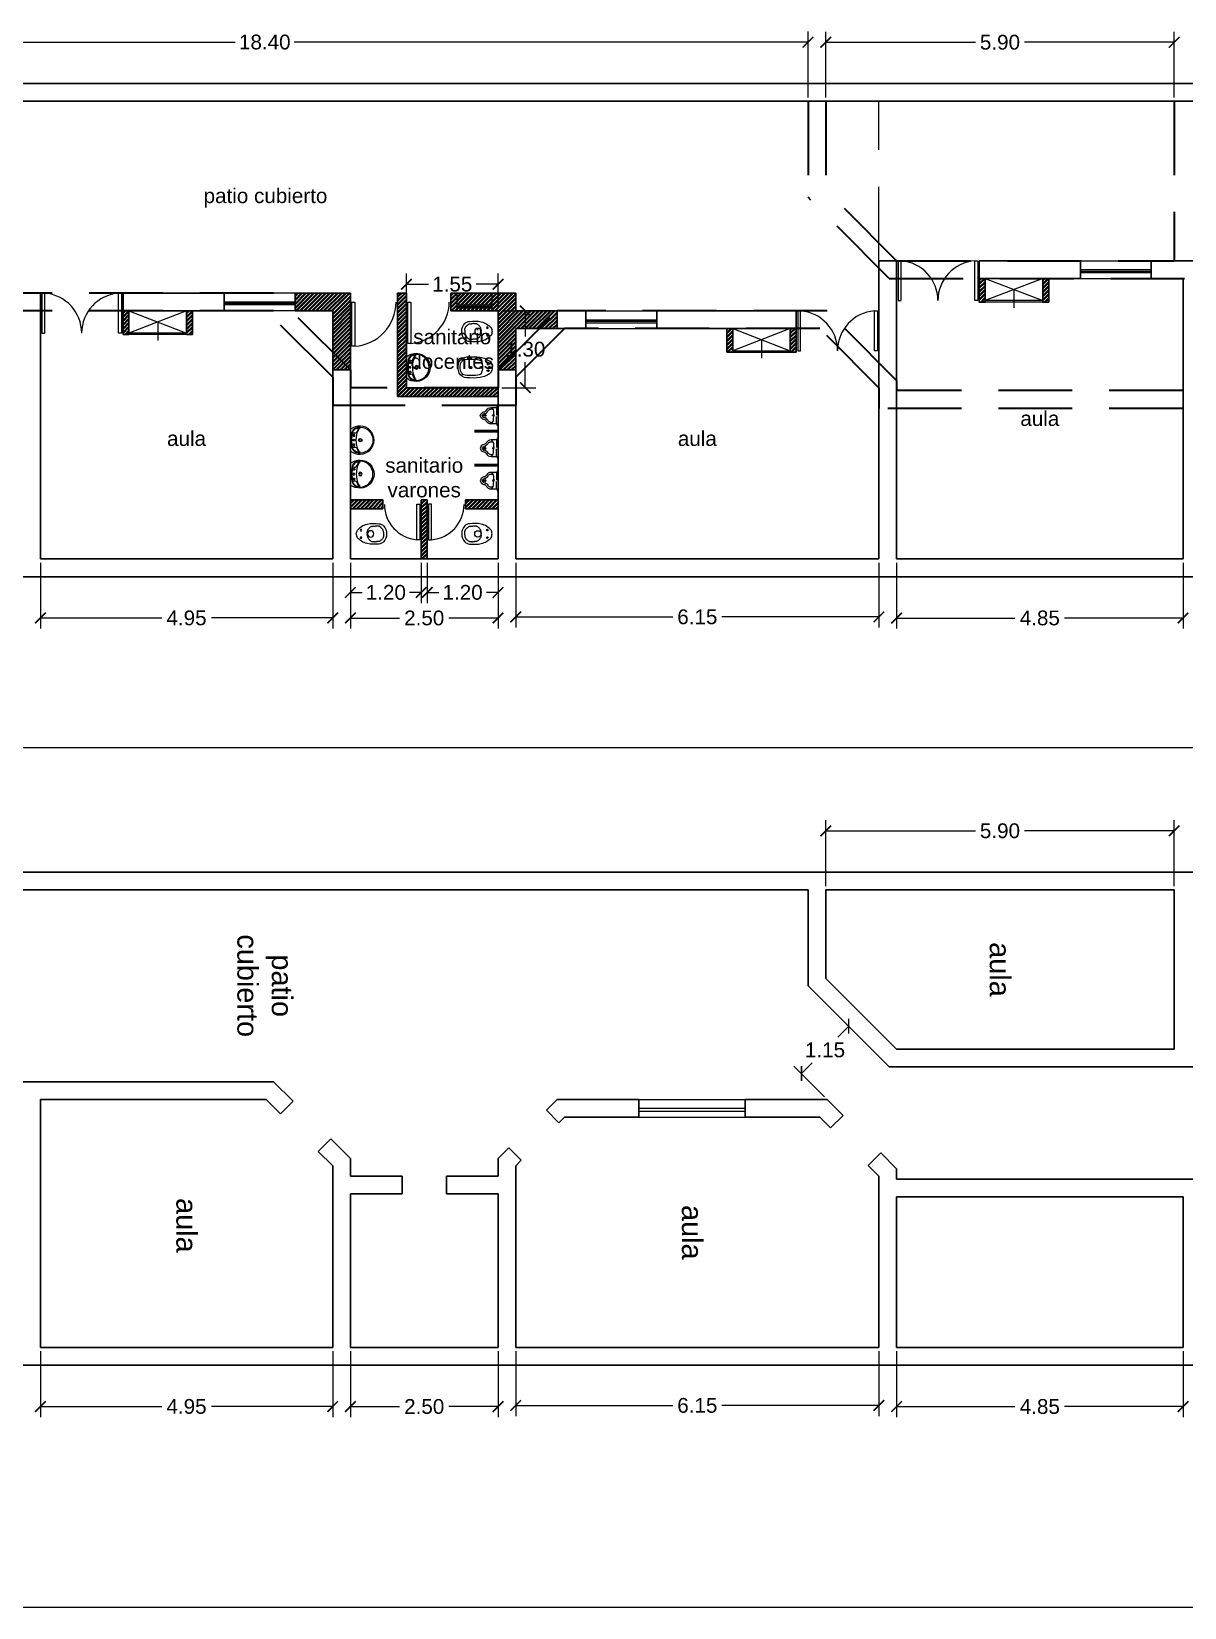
# Model space of a CAD drawing. Header units: millimetres. Extents: x 461.5 to 558.8, y 615.3 to 694.8.
# Drawn here: x 506.18 to 525.7, y 643.94 to 670.62 of the extents above; entities that cross this region are included whole.
import ezdxf

# ---------------------------------------------------------------- set-up
doc = ezdxf.new("R2010")
doc.units = ezdxf.units.MM
doc.header["$LTSCALE"] = 5
doc.linetypes.add('HIDDEN', pattern=[0.375, 0.25, -0.125])
doc.layers.get('0').update_dxf_attribs({"lineweight": 0})
doc.layers.get('Defpoints').update_dxf_attribs({"lineweight": 0})
for name, color, linetype, lineweight in [('aberturas', 37, 'Continuous', 5), ('AMOB-DETA', 7, 'Continuous', 0), ('AMOB-VIST', 7, 'Continuous', 0), ('barrido', 36, 'Continuous', 5), ('Cotas', 251, 'Continuous', 15), ('equipamiento', 117, 'Continuous', 9), ('hatch muros', 24, 'Continuous', 5), ('muros', 81, 'Continuous', 30), ('muros a demoler', 40, 'HIDDEN', 35), ('muros nuevos', 1, 'Continuous', 30), ('proyecciones', 23, 'HIDDEN', 25), ('referencias', 135, 'Continuous', 18)]:
    doc.layers.add(name, color=color, linetype=linetype, lineweight=lineweight)
doc.layers.get('0').freeze()
doc.styles.get("Standard").update_dxf_attribs({"font": 'arial.ttf'})
doc.dimstyles.get("Standard").update_dxf_attribs({"dimtxt": 0.18, "dimasz": 0.18, "dimexe": 0.18, "dimexo": 0.0625, "dimgap": 0.09, "dimtad": 0, "dimtih": 1, "dimtoh": 1, "dimzin": 0, "dimdsep": 46, "dimtxsty": 'Standard', "dimblk": 'DOTSMALL', "dimcen": 0.09, "dimse1": 1, "dimse2": 1, "dimadec": 0, "dimazin": 0, "dimtfac": 1, "dimtofl": 0, "dimtmove": 0, "dimatfit": 3, "dimldrblk": 'DOTSMALL', "dimfxl": 1, "dimtolj": 1, "dimtzin": 0, "dimarcsym": 0})
pattern_1 = [(45, (-13.25, -0.85), (-0.0336759605, 0.0336759605), []), (45, (-13.22755, -0.85), (-0.0336759605, 0.0336759605), [])]

# ---------------------------------------------------------------- blocks, each defined once
blk = doc.blocks.new('_ArchTick')
at = {"color": 0, "linetype": 'ByBlock', "const_width": 0.15}
blk.add_lwpolyline([(-0.5, -0.5), (0.5, 0.5)], dxfattribs=at)
blk = doc.blocks.new('*D19')
at = {"layer": 'Cotas', "color": 0, "lineweight": -2, "transparency": 16777216}
for p, q in [((519.629, 656.157), (519.629, 657.272)), ((525.529, 656.157), (525.529, 657.272)), ((519.629, 657.092), (522.164, 657.092)), ((525.529, 657.092), (522.993, 657.092))]:
    blk.add_line(p, q, dxfattribs=at)
at = {"layer": 'Defpoints', "color": 0, "transparency": 16777216}
for p in [(519.629, 657.092), (519.629, 656.095), (525.529, 656.095)]:
    blk.add_point(p, dxfattribs=at)
at = {"layer": 'Cotas', "color": 0, "lineweight": -2, "transparency": 16777216, "xscale": 0.18, "yscale": 0.18, "zscale": 0.18, "rotation": 180}
blk.add_blockref('_ArchTick', (519.629, 657.092), dxfattribs=at)
at = {"layer": 'Cotas', "color": 0, "lineweight": -2, "transparency": 16777216, "xscale": 0.18, "yscale": 0.18, "zscale": 0.18}
blk.add_blockref('_ArchTick', (525.529, 657.092), dxfattribs=at)
at = {"layer": 'Cotas', "color": 0, "transparency": 16777216, "insert": (522.579, 657.092), "char_height": 0.25, "attachment_point": 5}
blk.add_mtext('\\A1;5.90', dxfattribs=at)
blk = doc.blocks.new('_DotSmall')
at = {"color": 0, "linetype": 'ByBlock', "const_width": 0.5}
blk.add_lwpolyline([(-0.0625, 0, 1), (0.0625, 0, 1)], format="xyb", close=True, dxfattribs=at)
blk = doc.blocks.new('*D23')
at = {"layer": 'Cotas', "color": 0, "lineweight": -2, "transparency": 16777216}
for p, q in [((520.829, 648.282), (520.829, 647.165)), ((525.679, 648.282), (525.679, 647.165)), ((520.829, 647.345), (522.833, 647.345)), ((525.679, 647.345), (523.674, 647.345))]:
    blk.add_line(p, q, dxfattribs=at)
at = {"layer": 'Defpoints', "color": 0, "transparency": 16777216}
for p in [(520.829, 648.345), (525.679, 648.345), (520.829, 647.345)]:
    blk.add_point(p, dxfattribs=at)
at = {"layer": 'Cotas', "color": 0, "lineweight": -2, "transparency": 16777216, "xscale": 0.18, "yscale": 0.18, "zscale": 0.18, "rotation": 180}
blk.add_blockref('_ArchTick', (520.829, 647.345), dxfattribs=at)
at = {"layer": 'Cotas', "color": 0, "lineweight": -2, "transparency": 16777216, "xscale": 0.18, "yscale": 0.18, "zscale": 0.18}
blk.add_blockref('_ArchTick', (525.679, 647.345), dxfattribs=at)
at = {"layer": 'Cotas', "color": 0, "transparency": 16777216, "insert": (523.254, 647.345), "char_height": 0.25, "attachment_point": 5}
blk.add_mtext('\\A1;4.85', dxfattribs=at)
blk = doc.blocks.new('*D24')
at = {"layer": 'Cotas', "color": 0, "lineweight": -2, "transparency": 16777216}
for p, q in [((514.379, 648.282), (514.379, 647.184)), ((520.529, 648.282), (520.529, 647.184)), ((514.379, 647.364), (517.037, 647.364)), ((520.529, 647.364), (517.87, 647.364))]:
    blk.add_line(p, q, dxfattribs=at)
at = {"layer": 'Defpoints', "color": 0, "transparency": 16777216}
for p in [(514.379, 648.345), (520.529, 648.345), (514.379, 647.364)]:
    blk.add_point(p, dxfattribs=at)
at = {"layer": 'Cotas', "color": 0, "lineweight": -2, "transparency": 16777216, "xscale": 0.18, "yscale": 0.18, "zscale": 0.18, "rotation": 180}
blk.add_blockref('_ArchTick', (514.379, 647.364), dxfattribs=at)
at = {"layer": 'Cotas', "color": 0, "lineweight": -2, "transparency": 16777216, "xscale": 0.18, "yscale": 0.18, "zscale": 0.18}
blk.add_blockref('_ArchTick', (520.529, 647.364), dxfattribs=at)
at = {"layer": 'Cotas', "color": 0, "transparency": 16777216, "insert": (517.454, 647.364), "char_height": 0.25, "attachment_point": 5}
blk.add_mtext('\\A1;6.15', dxfattribs=at)
blk = doc.blocks.new('*D25')
at = {"layer": 'Cotas', "color": 0, "lineweight": -2, "transparency": 16777216}
for p, q in [((511.579, 648.282), (511.579, 647.165)), ((514.079, 648.282), (514.079, 647.165)), ((511.579, 647.345), (512.412, 647.345)), ((514.079, 647.345), (513.245, 647.345))]:
    blk.add_line(p, q, dxfattribs=at)
at = {"layer": 'Defpoints', "color": 0, "transparency": 16777216}
for p in [(511.579, 648.345), (514.079, 648.345), (511.579, 647.345)]:
    blk.add_point(p, dxfattribs=at)
at = {"layer": 'Cotas', "color": 0, "lineweight": -2, "transparency": 16777216, "xscale": 0.18, "yscale": 0.18, "zscale": 0.18, "rotation": 180}
blk.add_blockref('_ArchTick', (511.579, 647.345), dxfattribs=at)
at = {"layer": 'Cotas', "color": 0, "lineweight": -2, "transparency": 16777216, "xscale": 0.18, "yscale": 0.18, "zscale": 0.18}
blk.add_blockref('_ArchTick', (514.079, 647.345), dxfattribs=at)
at = {"layer": 'Cotas', "color": 0, "transparency": 16777216, "insert": (512.829, 647.345), "char_height": 0.25, "attachment_point": 5}
blk.add_mtext('\\A1;2.50', dxfattribs=at)
blk = doc.blocks.new('*D26')
at = {"layer": 'Cotas', "color": 0, "lineweight": -2, "transparency": 16777216}
for p, q in [((506.329, 648.282), (506.329, 647.166)), ((511.279, 648.282), (511.279, 647.166)), ((506.329, 647.346), (508.383, 647.346)), ((511.279, 647.346), (509.224, 647.346))]:
    blk.add_line(p, q, dxfattribs=at)
at = {"layer": 'Defpoints', "color": 0, "transparency": 16777216}
for p in [(506.329, 648.345), (511.279, 648.345), (506.329, 647.346)]:
    blk.add_point(p, dxfattribs=at)
at = {"layer": 'Cotas', "color": 0, "lineweight": -2, "transparency": 16777216, "xscale": 0.18, "yscale": 0.18, "zscale": 0.18, "rotation": 180}
blk.add_blockref('_ArchTick', (506.329, 647.346), dxfattribs=at)
at = {"layer": 'Cotas', "color": 0, "lineweight": -2, "transparency": 16777216, "xscale": 0.18, "yscale": 0.18, "zscale": 0.18}
blk.add_blockref('_ArchTick', (511.279, 647.346), dxfattribs=at)
at = {"layer": 'Cotas', "color": 0, "transparency": 16777216, "insert": (508.804, 647.346), "char_height": 0.25, "attachment_point": 5}
blk.add_mtext('\\A1;4.95', dxfattribs=at)
blk = doc.blocks.new('*D41')
at = {"layer": 'Cotas', "color": 0, "lineweight": -2, "transparency": 16777216}
for p, q in [((520.017, 653.783), (519.834, 653.6)), ((520.409, 653.39), (519.889, 653.91)), ((519.216, 652.982), (519.399, 653.165)), ((519.609, 652.589), (519.089, 653.109))]:
    blk.add_line(p, q, dxfattribs=at)
at = {"layer": 'Defpoints', "color": 0, "transparency": 16777216}
for p in [(520.017, 653.783), (520.454, 653.345), (519.653, 652.545)]:
    blk.add_point(p, dxfattribs=at)
at = {"layer": 'Cotas', "color": 0, "lineweight": -2, "transparency": 16777216, "xscale": 0.18, "yscale": 0.18, "zscale": 0.18}
for p, rotation in [((520.017, 653.783), 45.00000000000406), ((519.216, 652.982), 225.0000000000041)]:
    blk.add_blockref('_ArchTick', p, dxfattribs=dict(at, rotation=rotation))
at = {"layer": 'Cotas', "color": 0, "transparency": 16777216, "insert": (519.616, 653.382), "char_height": 0.25, "attachment_point": 5}
blk.add_mtext('\\A1;1.15', dxfattribs=at)
blk = doc.blocks.new('*D69')
at = {"layer": 'Cotas', "color": 0, "lineweight": -2, "transparency": 16777216}
for p, q in [((500.929, 669.507), (500.929, 670.625)), ((519.329, 669.507), (519.329, 670.625)), ((500.929, 670.445), (509.629, 670.445)), ((519.329, 670.445), (510.628, 670.445))]:
    blk.add_line(p, q, dxfattribs=at)
at = {"layer": 'Defpoints', "color": 0, "transparency": 16777216}
for p in [(500.929, 670.445), (500.929, 669.445), (519.329, 669.445)]:
    blk.add_point(p, dxfattribs=at)
at = {"layer": 'Cotas', "color": 0, "lineweight": -2, "transparency": 16777216, "xscale": 0.18, "yscale": 0.18, "zscale": 0.18, "rotation": 180}
blk.add_blockref('_ArchTick', (500.929, 670.445), dxfattribs=at)
at = {"layer": 'Cotas', "color": 0, "lineweight": -2, "transparency": 16777216, "xscale": 0.18, "yscale": 0.18, "zscale": 0.18}
blk.add_blockref('_ArchTick', (519.329, 670.445), dxfattribs=at)
at = {"layer": 'Cotas', "color": 0, "transparency": 16777216, "insert": (510.129, 670.445), "char_height": 0.25, "attachment_point": 5}
blk.add_mtext('\\A1;18.40', dxfattribs=at)
blk = doc.blocks.new('*D63')
at = {"layer": 'Cotas', "color": 0, "lineweight": -2, "transparency": 16777216}
for p, q in [((506.329, 661.632), (506.329, 660.516)), ((511.279, 661.632), (511.279, 660.516)), ((506.329, 660.696), (508.383, 660.696)), ((511.279, 660.696), (509.224, 660.696))]:
    blk.add_line(p, q, dxfattribs=at)
at = {"layer": 'Defpoints', "color": 0, "transparency": 16777216}
for p in [(506.329, 661.695), (511.279, 661.695), (506.329, 660.696)]:
    blk.add_point(p, dxfattribs=at)
at = {"layer": 'Cotas', "color": 0, "lineweight": -2, "transparency": 16777216, "xscale": 0.18, "yscale": 0.18, "zscale": 0.18, "rotation": 180}
blk.add_blockref('_ArchTick', (506.329, 660.696), dxfattribs=at)
at = {"layer": 'Cotas', "color": 0, "lineweight": -2, "transparency": 16777216, "xscale": 0.18, "yscale": 0.18, "zscale": 0.18}
blk.add_blockref('_ArchTick', (511.279, 660.696), dxfattribs=at)
at = {"layer": 'Cotas', "color": 0, "transparency": 16777216, "insert": (508.804, 660.696), "char_height": 0.25, "attachment_point": 5}
blk.add_mtext('\\A1;4.95', dxfattribs=at)
blk = doc.blocks.new('*D62')
at = {"layer": 'Cotas', "color": 0, "lineweight": -2, "transparency": 16777216}
for p, q in [((506.329, 661.632), (506.329, 660.516)), ((511.279, 661.632), (511.279, 660.516)), ((506.329, 660.696), (508.383, 660.696)), ((511.279, 660.696), (509.224, 660.696))]:
    blk.add_line(p, q, dxfattribs=at)
at = {"layer": 'Defpoints', "color": 0, "transparency": 16777216}
for p in [(506.329, 661.695), (511.279, 661.695), (506.329, 660.696)]:
    blk.add_point(p, dxfattribs=at)
at = {"layer": 'Cotas', "color": 0, "lineweight": -2, "transparency": 16777216, "xscale": 0.18, "yscale": 0.18, "zscale": 0.18, "rotation": 180}
blk.add_blockref('_ArchTick', (506.329, 660.696), dxfattribs=at)
at = {"layer": 'Cotas', "color": 0, "lineweight": -2, "transparency": 16777216, "xscale": 0.18, "yscale": 0.18, "zscale": 0.18}
blk.add_blockref('_ArchTick', (511.279, 660.696), dxfattribs=at)
at = {"layer": 'Cotas', "color": 0, "transparency": 16777216, "insert": (508.804, 660.696), "char_height": 0.25, "attachment_point": 5}
blk.add_mtext('\\A1;4.95', dxfattribs=at)
blk = doc.blocks.new('*D61')
at = {"layer": 'Cotas', "color": 0, "lineweight": -2, "transparency": 16777216}
for p, q in [((506.329, 661.632), (506.329, 660.516)), ((511.279, 661.632), (511.279, 660.516)), ((506.329, 660.696), (508.383, 660.696)), ((511.279, 660.696), (509.224, 660.696))]:
    blk.add_line(p, q, dxfattribs=at)
at = {"layer": 'Defpoints', "color": 0, "transparency": 16777216}
for p in [(506.329, 661.695), (511.279, 661.695), (506.329, 660.696)]:
    blk.add_point(p, dxfattribs=at)
at = {"layer": 'Cotas', "color": 0, "lineweight": -2, "transparency": 16777216, "xscale": 0.18, "yscale": 0.18, "zscale": 0.18, "rotation": 180}
blk.add_blockref('_ArchTick', (506.329, 660.696), dxfattribs=at)
at = {"layer": 'Cotas', "color": 0, "lineweight": -2, "transparency": 16777216, "xscale": 0.18, "yscale": 0.18, "zscale": 0.18}
blk.add_blockref('_ArchTick', (511.279, 660.696), dxfattribs=at)
at = {"layer": 'Cotas', "color": 0, "transparency": 16777216, "insert": (508.804, 660.696), "char_height": 0.25, "attachment_point": 5}
blk.add_mtext('\\A1;4.95', dxfattribs=at)
blk = doc.blocks.new('*D60')
at = {"layer": 'Cotas', "color": 0, "lineweight": -2, "transparency": 16777216}
for p, q in [((506.329, 661.632), (506.329, 660.516)), ((511.279, 661.632), (511.279, 660.516)), ((506.329, 660.696), (508.383, 660.696)), ((511.279, 660.696), (509.224, 660.696))]:
    blk.add_line(p, q, dxfattribs=at)
at = {"layer": 'Defpoints', "color": 0, "transparency": 16777216}
for p in [(506.329, 661.695), (511.279, 661.695), (506.329, 660.696)]:
    blk.add_point(p, dxfattribs=at)
at = {"layer": 'Cotas', "color": 0, "lineweight": -2, "transparency": 16777216, "xscale": 0.18, "yscale": 0.18, "zscale": 0.18, "rotation": 180}
blk.add_blockref('_ArchTick', (506.329, 660.696), dxfattribs=at)
at = {"layer": 'Cotas', "color": 0, "lineweight": -2, "transparency": 16777216, "xscale": 0.18, "yscale": 0.18, "zscale": 0.18}
blk.add_blockref('_ArchTick', (511.279, 660.696), dxfattribs=at)
at = {"layer": 'Cotas', "color": 0, "transparency": 16777216, "insert": (508.804, 660.696), "char_height": 0.25, "attachment_point": 5}
blk.add_mtext('\\A1;4.95', dxfattribs=at)
blk = doc.blocks.new('*D59')
at = {"layer": 'Cotas', "color": 0, "lineweight": -2, "transparency": 16777216}
for p, q in [((511.579, 661.632), (511.579, 660.515)), ((514.079, 661.632), (514.079, 660.515)), ((511.579, 660.695), (512.412, 660.695)), ((514.079, 660.695), (513.245, 660.695))]:
    blk.add_line(p, q, dxfattribs=at)
at = {"layer": 'Defpoints', "color": 0, "transparency": 16777216}
for p in [(511.579, 661.695), (514.079, 661.695), (511.579, 660.695)]:
    blk.add_point(p, dxfattribs=at)
at = {"layer": 'Cotas', "color": 0, "lineweight": -2, "transparency": 16777216, "xscale": 0.18, "yscale": 0.18, "zscale": 0.18, "rotation": 180}
blk.add_blockref('_ArchTick', (511.579, 660.695), dxfattribs=at)
at = {"layer": 'Cotas', "color": 0, "lineweight": -2, "transparency": 16777216, "xscale": 0.18, "yscale": 0.18, "zscale": 0.18}
blk.add_blockref('_ArchTick', (514.079, 660.695), dxfattribs=at)
at = {"layer": 'Cotas', "color": 0, "transparency": 16777216, "insert": (512.829, 660.695), "char_height": 0.25, "attachment_point": 5}
blk.add_mtext('\\A1;2.50', dxfattribs=at)
blk = doc.blocks.new('*D58')
at = {"layer": 'Cotas', "color": 0, "lineweight": -2, "transparency": 16777216}
for p, q in [((514.379, 661.632), (514.379, 660.534)), ((520.529, 661.632), (520.529, 660.534)), ((514.379, 660.714), (517.037, 660.714)), ((520.529, 660.714), (517.87, 660.714))]:
    blk.add_line(p, q, dxfattribs=at)
at = {"layer": 'Defpoints', "color": 0, "transparency": 16777216}
for p in [(514.379, 661.695), (520.529, 661.695), (514.379, 660.714)]:
    blk.add_point(p, dxfattribs=at)
at = {"layer": 'Cotas', "color": 0, "lineweight": -2, "transparency": 16777216, "xscale": 0.18, "yscale": 0.18, "zscale": 0.18, "rotation": 180}
blk.add_blockref('_ArchTick', (514.379, 660.714), dxfattribs=at)
at = {"layer": 'Cotas', "color": 0, "lineweight": -2, "transparency": 16777216, "xscale": 0.18, "yscale": 0.18, "zscale": 0.18}
blk.add_blockref('_ArchTick', (520.529, 660.714), dxfattribs=at)
at = {"layer": 'Cotas', "color": 0, "transparency": 16777216, "insert": (517.454, 660.714), "char_height": 0.25, "attachment_point": 5}
blk.add_mtext('\\A1;6.15', dxfattribs=at)
blk = doc.blocks.new('*D57')
at = {"layer": 'Cotas', "color": 0, "lineweight": -2, "transparency": 16777216}
for p, q in [((520.829, 661.632), (520.829, 660.515)), ((525.679, 661.632), (525.679, 660.515)), ((520.829, 660.695), (522.833, 660.695)), ((525.679, 660.695), (523.674, 660.695))]:
    blk.add_line(p, q, dxfattribs=at)
at = {"layer": 'Defpoints', "color": 0, "transparency": 16777216}
for p in [(520.829, 661.695), (525.679, 661.695), (520.829, 660.695)]:
    blk.add_point(p, dxfattribs=at)
at = {"layer": 'Cotas', "color": 0, "lineweight": -2, "transparency": 16777216, "xscale": 0.18, "yscale": 0.18, "zscale": 0.18, "rotation": 180}
blk.add_blockref('_ArchTick', (520.829, 660.695), dxfattribs=at)
at = {"layer": 'Cotas', "color": 0, "lineweight": -2, "transparency": 16777216, "xscale": 0.18, "yscale": 0.18, "zscale": 0.18}
blk.add_blockref('_ArchTick', (525.679, 660.695), dxfattribs=at)
at = {"layer": 'Cotas', "color": 0, "transparency": 16777216, "insert": (523.254, 660.695), "char_height": 0.25, "attachment_point": 5}
blk.add_mtext('\\A1;4.85', dxfattribs=at)
blk = doc.blocks.new('*D54')
at = {"layer": 'Cotas', "color": 0, "lineweight": -2, "transparency": 16777216}
for p, q in [((519.629, 669.507), (519.629, 670.622)), ((525.529, 669.507), (525.529, 670.622)), ((519.629, 670.442), (522.164, 670.442)), ((525.529, 670.442), (522.993, 670.442))]:
    blk.add_line(p, q, dxfattribs=at)
at = {"layer": 'Defpoints', "color": 0, "transparency": 16777216}
for p in [(519.629, 670.442), (519.629, 669.445), (525.529, 669.445)]:
    blk.add_point(p, dxfattribs=at)
at = {"layer": 'Cotas', "color": 0, "lineweight": -2, "transparency": 16777216, "xscale": 0.18, "yscale": 0.18, "zscale": 0.18, "rotation": 180}
blk.add_blockref('_ArchTick', (519.629, 670.442), dxfattribs=at)
at = {"layer": 'Cotas', "color": 0, "lineweight": -2, "transparency": 16777216, "xscale": 0.18, "yscale": 0.18, "zscale": 0.18}
blk.add_blockref('_ArchTick', (525.529, 670.442), dxfattribs=at)
at = {"layer": 'Cotas', "color": 0, "transparency": 16777216, "insert": (522.579, 670.442), "char_height": 0.25, "attachment_point": 5}
blk.add_mtext('\\A1;5.90', dxfattribs=at)
blk = doc.blocks.new('inodoro2')
at = {"layer": 'AMOB-DETA', "color": 0}
for points in [[(-0.015, 0.536), (-0.033, 0.535, 0.028747), (-0.061, 0.527, 0.052421), (-0.075, 0.521, 0.050041), (-0.092, 0.508, 0.040538), (-0.109, 0.49, 0.036304), (-0.125, 0.468, 0.08346), (-0.129, 0.457, 0.024812), (-0.13, 0.446, 0.009631), (-0.132, 0.42, 0.014344), (-0.133, 0.411, 0.009208), (-0.132, 0.396)], [(-0.015, 0.256), (-0.033, 0.258, -0.028747), (-0.061, 0.265, -0.052421), (-0.075, 0.272, -0.050041), (-0.092, 0.284, -0.040538), (-0.109, 0.303, -0.036304), (-0.125, 0.325, -0.08346), (-0.129, 0.336, -0.024812), (-0.13, 0.346, -0.009631), (-0.132, 0.373, -0.014344), (-0.133, 0.382, -0.009208), (-0.132, 0.396)], [(0.015, 0.256), (0.033, 0.258, 0.028747), (0.061, 0.265, 0.052421), (0.075, 0.272, 0.050041), (0.092, 0.284, 0.040538), (0.109, 0.303, 0.036304), (0.124, 0.325, 0.08346), (0.129, 0.336, 0.024812), (0.13, 0.346, 0.009631), (0.132, 0.373, 0.014344), (0.132, 0.382, 0.009208), (0.132, 0.396)]]:
    blk.add_lwpolyline(points, format="xyb", dxfattribs=at)
for points in [[(-0.015, 0.536), (0, 0.536)], [(0, 0.536), (0.015, 0.536), (0.033, 0.535), (0.075, 0.521), (0.109, 0.49), (0.129, 0.457), (0.132, 0.42), (0.132, 0.396)], [(-0.015, 0.256), (0, 0.256)], [(0.015, 0.256), (0, 0.256)]]:
    blk.add_lwpolyline(points, dxfattribs=at)
for centre in [(-0.064, 0.152), (0.064, 0.152)]:
    blk.add_circle(centre, 0.0141, dxfattribs=at)
at = {"layer": 'AMOB-VIST', "color": 0}
blk.add_lwpolyline([(0, 0.585, 0.193023), (-0.137, 0.535, 0.145572), (-0.172, 0.456, 0.077711), (-0.165, 0.255, 0.087544), (-0.125, 0.161, 0.055228), (-0.065, 0.091, 0.090627), (0, 0.072, 0.091051), (0.065, 0.091, 0.055228), (0.126, 0.161, 0.087544), (0.165, 0.255, 0.077711), (0.172, 0.456, 0.145572), (0.137, 0.535, 0.193023), (0, 0.585, 61.25604)], format="xyb", close=True, dxfattribs=at)
blk.add_circle((0, 0.314), 0.0535, dxfattribs=at)
blk = doc.blocks.new('mingitt')
at = {"layer": 'AMOB-DETA', "color": 0}
for p, q in [((-0.299, 0.025), (-0.175, 0.025)), ((-0.029, 0.025), (-0.153, 0.025))]:
    blk.add_line(p, q, dxfattribs=at)
for points in [[(-0.164, 0.269), (-0.177, 0.265, 0.088171), (-0.189, 0.253, 0.075175), (-0.199, 0.232, 0.081155)], [(-0.164, 0.269), (-0.151, 0.265, -0.088171), (-0.139, 0.253, -0.075175), (-0.129, 0.232, -0.081155)], [(-0.304, 0.118), (-0.297, 0.103, 0.09017), (-0.263, 0.084, 0.04702), (-0.221, 0.074), (-0.164, 0.07)], [(-0.024, 0.118), (-0.031, 0.103, -0.09017), (-0.065, 0.084, -0.04702), (-0.107, 0.074), (-0.164, 0.07)]]:
    blk.add_lwpolyline(points, format="xyb", dxfattribs=at)
for centre in [(-0.183, 0.236), (-0.183, 0.214), (-0.183, 0.078), (-0.164, 0.247), (-0.164, 0.225), (-0.164, 0.203), (-0.164, 0.089), (-0.145, 0.236), (-0.145, 0.214), (-0.145, 0.078)]:
    blk.add_circle(centre, 0.003, dxfattribs=at)
for centre, radius, start, end in [((-0.299, 0.02), 0.005, 89.9995, 179.9991), ((-0.211, 0.118), 0.0634, 117.9696, 211.4392), ((-0.278, 0.244), 0.08, 297.9696, 351.1164), ((-0.05, 0.244), 0.08, 188.8836, 242.0304), ((-0.117, 0.118), 0.0634, 328.5608, 62.0304), ((-0.029, 0.02), 0.005, 0.0009, 90.0005)]:
    blk.add_arc(centre, radius, start, end, dxfattribs=at)
at = {"layer": 'AMOB-VIST', "color": 0}
blk.add_lwpolyline([(-0.164, 0.3), (-0.139, 0.293, -0.107013), (-0.115, 0.27, -0.081155), (-0.1, 0.238, 0.245336), (-0.074, 0.2, -0.277467), (-0.024, 0.118, 0), (-0.024, 0.019, 0.414214), (-0.017, 0.012, 0), (0, 0.012, -0.999999), (0, 0, 0), (-0.328, 0, -0.999999), (-0.328, 0.012, 0), (-0.311, 0.012, 0.414214), (-0.304, 0.019, 0), (-0.304, 0.118, -0.277467), (-0.254, 0.2, 0.245336), (-0.228, 0.238, -0.081155), (-0.213, 0.27, -0.107013), (-0.189, 0.293), (-0.164, 0.3)], format="xyb", close=True, dxfattribs=at)
blk = doc.blocks.new('lav')
at = {"layer": 'AMOB-DETA', "color": 0}
for points in [[(0.228, -0.175, -0.004766), (0.23, -0.176, -0.296826), (0.235, -0.189, 0.102083), (0.235, -0.135, 0.186378), (0.19, -0.065, 0.138198), (0.135, -0.04, 0.037019), (0, -0.03, 0.037019), (-0.135, -0.04, 0.138198), (-0.19, -0.065, 0.186378), (-0.235, -0.135, 0.102083), (-0.235, -0.189, -0.296826), (-0.23, -0.176, -0.004766), (-0.228, -0.175)], [(-0.228, -0.175, -0.263899), (-0.215, -0.152, -0.052487), (-0.16, -0.127, 0.317586), (-0.137, -0.097, 0.080881), (-0.144, -0.057, 0.081406), (-0.145, -0.054, 0.31626), (-0.164, -0.048)], [(0.164, -0.048, 0.31626), (0.145, -0.054, 0.081406), (0.144, -0.057, 0.080881), (0.137, -0.097, 0.317586), (0.16, -0.127, -0.052487), (0.215, -0.152, -0.263899), (0.228, -0.175)]]:
    blk.add_lwpolyline(points, format="xyb", dxfattribs=at)
blk.add_lwpolyline([(0, -0.217, 1), (0, -0.172, 1)], format="xyb", close=True, dxfattribs=at)
at = {"layer": 'AMOB-VIST', "color": 0}
for points in [[(0, -0.465, -0.404815), (-0.276, -0.196, -0.176085), (-0.215, -0.004, -0.232056), (-0.207, 0), (0, 0), (0.207, 0, -0.232056), (0.215, -0.004, -0.176085), (0.276, -0.196, -0.404715), (0, -0.465)], [(0.228, -0.175, 0.040596), (0.21, -0.165, 0.125199), (0, -0.115, 0.125199), (-0.21, -0.165, 0.040596), (-0.228, -0.175)]]:
    blk.add_lwpolyline(points, format="xyb", dxfattribs=at)
for points in [[(0, -0.444, 0.404815), (0.256, -0.195, 0.074583), (0.25, -0.125, 0.158422), (0.213, -0.065, 0.150216), (0.15, -0.035, 0.021002), (0.06, -0.025, 0.008328), (0, -0.024, 0.008328), (-0.06, -0.025, 0.021002), (-0.15, -0.035, 0.150216), (-0.213, -0.065, 0.158422), (-0.25, -0.125, 0.074583), (-0.256, -0.195, 0.404815)], [(0, -0.23, 1), (0, -0.16, 1)], [(0, -0.086, 1), (0, -0.052, 1)]]:
    blk.add_lwpolyline(points, format="xyb", close=True, dxfattribs=at)
at = {"layer": 'AMOB-VIST', "color": 0, "linetype": 'HIDDEN'}
for centre in [(-0.095, -0.069), (0.095, -0.069)]:
    blk.add_circle(centre, 0.0175, dxfattribs=at)
blk = doc.blocks.new('bidet')
at = {"layer": 'AMOB-DETA', "color": 0}
blk.add_lwpolyline([(0.201, 0, -0.087783), (0.228, 0.109, -0.148188), (0.26, 0.127, -0.085531), (0.499, 0.132, -0.252864), (0.558, 0.091, -0.104868), (0.582, 0, -0.103412), (0.558, -0.091, -0.252864), (0.499, -0.132, -0.084724), (0.26, -0.127, -0.148188), (0.228, -0.109, -0.087783), (0.201, 0)], format="xyb", dxfattribs=at)
for centre, radius in [((0.086, 0), 0.0166), ((0.106, 0.056), 0.0166), ((0.223, 0), 0.0171), ((0.401, 0), 0.0166), ((0.106, -0.056), 0.0166)]:
    blk.add_circle(centre, radius, dxfattribs=at)
at = {"layer": 'AMOB-VIST', "color": 0}
blk.add_lwpolyline([(0.597, -0.097, -0.262722), (0.469, -0.176, -0.061431), (0.244, -0.171, -0.073837), (0.148, -0.143, -0.02136), (0.085, -0.11, -0.217458), (0.045, -0.046, -0.067695), (0.04, 0, -0.067639), (0.045, 0.046, -0.190009), (0.085, 0.11, -0.02136), (0.148, 0.143, -0.069685), (0.244, 0.171, -0.061431), (0.469, 0.176, -0.262722), (0.597, 0.097, -0.09682), (0.615, 0, -0.096471), (0.597, -0.097)], format="xyb", close=True, dxfattribs=at)
blk = doc.blocks.new('*D75')
at = {"layer": 'Cotas', "color": 0, "lineweight": -2, "transparency": 16777216}
for p, q in [((511.579, 661.632), (511.579, 660.948)), ((512.779, 661.632), (512.779, 660.948)), ((511.579, 661.128), (511.776, 661.128)), ((512.779, 661.128), (512.581, 661.128))]:
    blk.add_line(p, q, dxfattribs=at)
at = {"layer": 'Defpoints', "color": 0, "transparency": 16777216}
for p in [(511.579, 661.695), (512.779, 661.695), (512.779, 661.128)]:
    blk.add_point(p, dxfattribs=at)
at = {"layer": 'Cotas', "color": 0, "lineweight": -2, "transparency": 16777216, "xscale": 0.18, "yscale": 0.18, "zscale": 0.18, "rotation": 180}
blk.add_blockref('_ArchTick', (511.579, 661.128), dxfattribs=at)
at = {"layer": 'Cotas', "color": 0, "lineweight": -2, "transparency": 16777216, "xscale": 0.18, "yscale": 0.18, "zscale": 0.18}
blk.add_blockref('_ArchTick', (512.779, 661.128), dxfattribs=at)
at = {"layer": 'Cotas', "color": 0, "transparency": 16777216, "insert": (512.179, 661.128), "char_height": 0.25, "attachment_point": 5}
blk.add_mtext('\\A1;1.20', dxfattribs=at)
blk = doc.blocks.new('*D76')
at = {"layer": 'Cotas', "color": 0, "lineweight": -2, "transparency": 16777216}
for p, q in [((512.879, 661.632), (512.879, 660.948)), ((514.079, 661.632), (514.079, 660.948)), ((512.879, 661.128), (513.076, 661.128)), ((514.079, 661.128), (513.881, 661.128))]:
    blk.add_line(p, q, dxfattribs=at)
at = {"layer": 'Defpoints', "color": 0, "transparency": 16777216}
for p in [(512.879, 661.695), (514.079, 661.695), (514.079, 661.128)]:
    blk.add_point(p, dxfattribs=at)
at = {"layer": 'Cotas', "color": 0, "lineweight": -2, "transparency": 16777216, "xscale": 0.18, "yscale": 0.18, "zscale": 0.18, "rotation": 180}
blk.add_blockref('_ArchTick', (512.879, 661.128), dxfattribs=at)
at = {"layer": 'Cotas', "color": 0, "lineweight": -2, "transparency": 16777216, "xscale": 0.18, "yscale": 0.18, "zscale": 0.18}
blk.add_blockref('_ArchTick', (514.079, 661.128), dxfattribs=at)
at = {"layer": 'Cotas', "color": 0, "transparency": 16777216, "insert": (513.479, 661.128), "char_height": 0.25, "attachment_point": 5}
blk.add_mtext('\\A1;1.20', dxfattribs=at)
blk = doc.blocks.new('*D77')
at = {"layer": 'Cotas', "color": 0, "lineweight": -2, "transparency": 16777216}
for p, q in [((514.141, 665.895), (514.721, 665.895)), ((514.541, 665.895), (514.541, 665.462)), ((514.541, 664.595), (514.541, 665.027)), ((514.141, 664.595), (514.721, 664.595))]:
    blk.add_line(p, q, dxfattribs=at)
at = {"layer": 'Defpoints', "color": 0, "transparency": 16777216}
for p in [(514.079, 665.895), (514.541, 665.895), (514.079, 664.595)]:
    blk.add_point(p, dxfattribs=at)
at = {"layer": 'Cotas', "color": 0, "lineweight": -2, "transparency": 16777216, "xscale": 0.18, "yscale": 0.18, "zscale": 0.18}
for p, rotation in [((514.541, 665.895), 90), ((514.541, 664.595), 270)]:
    blk.add_blockref('_ArchTick', p, dxfattribs=dict(at, rotation=rotation))
at = {"layer": 'Cotas', "color": 0, "transparency": 16777216, "insert": (514.541, 665.245), "char_height": 0.25, "attachment_point": 5}
blk.add_mtext('\\A1;1.30', dxfattribs=at)
blk = doc.blocks.new('*D78')
at = {"layer": 'Cotas', "color": 0, "lineweight": -2, "transparency": 16777216}
for p, q in [((512.529, 665.957), (512.529, 666.526)), ((514.079, 665.957), (514.079, 666.526)), ((512.529, 666.346), (512.9, 666.346)), ((514.079, 666.346), (513.708, 666.346))]:
    blk.add_line(p, q, dxfattribs=at)
at = {"layer": 'Defpoints', "color": 0, "transparency": 16777216}
for p in [(512.529, 666.346), (512.529, 665.895), (514.079, 665.895)]:
    blk.add_point(p, dxfattribs=at)
at = {"layer": 'Cotas', "color": 0, "lineweight": -2, "transparency": 16777216, "xscale": 0.18, "yscale": 0.18, "zscale": 0.18, "rotation": 180}
blk.add_blockref('_ArchTick', (512.529, 666.346), dxfattribs=at)
at = {"layer": 'Cotas', "color": 0, "lineweight": -2, "transparency": 16777216, "xscale": 0.18, "yscale": 0.18, "zscale": 0.18}
blk.add_blockref('_ArchTick', (514.079, 666.346), dxfattribs=at)
at = {"layer": 'Cotas', "color": 0, "transparency": 16777216, "insert": (513.304, 666.346), "char_height": 0.25, "attachment_point": 5}
blk.add_mtext('\\A1;1.55', dxfattribs=at)

msp = doc.modelspace()

# ---------------------------------------------------------------- hatches: boundary and pattern name
at = {"layer": 'hatch muros'}
h = msp.add_hatch(dxfattribs=at)
h.set_pattern_fill('ANSI32', color=256, scale=0.005, style=0)
h.paths.add_polyline_path([(522.329, 666.445), (522.229, 666.445), (522.229, 666.045), (522.329, 666.045)])
h = msp.add_hatch(dxfattribs=at)
h.set_pattern_fill('ANSI32', color=256, scale=0.005, style=0)
h.paths.add_polyline_path([(523.404, 666.445), (523.304, 666.445), (523.304, 666.045), (523.404, 666.045)])
h = msp.add_hatch(dxfattribs=at)
h.set_pattern_fill('ANSI32', color=256, scale=0.005, style=0)
h.paths.add_polyline_path([(511.279, 665.895), (511.279, 664.895), (511.579, 664.895), (511.579, 666.195), (510.641, 666.195), (510.641, 665.895)])
h = msp.add_hatch(dxfattribs=at)
h.set_pattern_fill('ANSI32', color=256, scale=0.005, style=0)
h.paths.add_polyline_path([(512.529, 666.195), (512.379, 666.195), (512.379, 664.445), (514.079, 664.445), (514.079, 664.595), (512.529, 664.595)])
h = msp.add_hatch(dxfattribs=at)
h.set_pattern_fill('ANSI32', color=256, scale=0.005, style=0)
h.paths.add_polyline_path([(514.379, 666.195), (513.279, 666.195), (513.279, 665.895), (514.079, 665.895), (514.079, 664.895), (514.379, 664.895), (514.379, 665.595), (515.079, 665.595), (515.079, 665.895), (514.379, 665.895)])
h = msp.add_hatch(dxfattribs=at)
h.set_pattern_fill('ANSI32', color=256, scale=0.005, style=0)
h.paths.add_polyline_path([(507.829, 665.895), (507.729, 665.895), (507.729, 665.495), (507.829, 665.495)])
h = msp.add_hatch(dxfattribs=at)
h.set_pattern_fill('ANSI32', color=256, scale=0.005, style=0)
h.paths.add_polyline_path([(508.904, 665.895), (508.804, 665.895), (508.804, 665.495), (508.904, 665.495)])
h = msp.add_hatch(dxfattribs=at)
h.set_pattern_fill('ANSI32', color=256, scale=0.005, style=0)
h.set_pattern_definition(pattern_1)
h.paths.add_polyline_path([(518.054, 665.595), (517.954, 665.595), (517.954, 665.195), (518.054, 665.195)])
h = msp.add_hatch(dxfattribs=at)
h.set_pattern_fill('ANSI32', color=256, scale=0.005, style=0)
h.set_pattern_definition(pattern_1)
h.paths.add_polyline_path([(519.129, 665.595), (519.029, 665.595), (519.029, 665.195), (519.129, 665.195)])
h = msp.add_hatch(dxfattribs=at)
h.set_pattern_fill('ANSI32', color=256, scale=0.005, style=0)
h.paths.add_polyline_path([(512.129, 662.695), (511.579, 662.695), (511.579, 662.545), (512.129, 662.545)])
h = msp.add_hatch(dxfattribs=at)
h.set_pattern_fill('ANSI32', color=256, scale=0.005, style=0)
h.paths.add_polyline_path([(512.879, 662.695), (512.779, 662.695), (512.779, 661.695), (512.879, 661.695)])
h = msp.add_hatch(dxfattribs=at)
h.set_pattern_fill('ANSI32', color=256, scale=0.005, style=0)
h.paths.add_polyline_path([(514.079, 662.695), (513.529, 662.695), (513.529, 662.545), (514.079, 662.545)])

# ---------------------------------------------------------------- linework, layer by layer
at = {"layer": 'aberturas'}
for p, q in [((523.941, 666.745), (525.141, 666.745)), ((523.941, 666.445), (525.141, 666.445)), ((510.641, 666.195), (509.441, 666.195)), ((523.304, 666.07), (522.329, 666.07)), ((523.304, 666.045), (522.329, 666.045)), ((510.641, 665.895), (509.441, 665.895)), ((515.566, 665.895), (516.766, 665.895)), ((508.804, 665.52), (507.829, 665.52)), ((508.804, 665.495), (507.829, 665.495)), ((515.566, 665.595), (516.766, 665.595)), ((518.054, 665.22), (519.029, 665.22)), ((518.054, 665.195), (519.029, 665.195)), ((516.466, 652.545), (518.266, 652.545)), ((516.466, 652.245), (518.266, 652.245))]:
    msp.add_line(p, q, dxfattribs=at)
for points in [[(520.854, 666.07), (520.904, 666.07), (520.904, 666.745), (520.854, 666.745)], [(522.204, 666.07), (522.154, 666.07), (522.154, 666.745), (522.204, 666.745)], [(506.354, 665.52), (506.404, 665.52), (506.404, 666.195), (506.354, 666.195)], [(507.704, 665.52), (507.654, 665.52), (507.654, 666.195), (507.704, 666.195)], [(511.654, 665.295), (511.604, 665.295), (511.604, 666.045), (511.654, 666.045)], [(512.604, 665.345), (512.554, 665.345), (512.554, 666.045), (512.604, 666.045)], [(519.154, 665.22), (519.204, 665.22), (519.204, 665.895), (519.154, 665.895)], [(520.504, 665.22), (520.454, 665.22), (520.454, 665.895), (520.504, 665.895)], [(512.704, 662.02), (512.704, 662.62), (512.754, 662.62), (512.754, 662.02)], [(512.954, 662.02), (512.954, 662.62), (512.904, 662.62), (512.904, 662.02)]]:
    msp.add_lwpolyline(points, close=True, dxfattribs=at)
at = {"layer": 'barrido'}
for p, q in [((523.941, 666.595), (525.141, 666.595)), ((523.941, 666.57), (525.141, 666.57)), ((523.941, 666.545), (525.141, 666.545)), ((510.641, 666.045), (509.441, 666.045)), ((510.641, 666.02), (509.441, 666.02)), ((510.641, 665.995), (509.441, 665.995)), ((515.566, 665.745), (516.766, 665.745)), ((515.566, 665.72), (516.766, 665.72)), ((515.566, 665.695), (516.766, 665.695)), ((516.466, 652.395), (518.266, 652.395)), ((516.466, 652.345), (518.266, 652.345))]:
    msp.add_line(p, q, dxfattribs=at)
at = {"layer": 'barrido', "const_width": 0.05}
for points in [[(513.679, 663.857), (514.079, 663.857)], [(513.679, 663.282), (514.079, 663.282)]]:
    msp.add_lwpolyline(points, dxfattribs=at)
at = {"layer": 'barrido'}
for centre, radius, start, end in [((520.85, 666.068), 0.679, 0.1266, 85.4682), ((522.207, 666.068), 0.679, 94.5318, 179.8734), ((506.35, 665.518), 0.679, 0.1266, 85.4682), ((507.707, 665.518), 0.679, 94.5318, 179.8734), ((511.6, 666.046), 0.753, 274.051, 359.8988), ((512.55, 666.046), 0.703, 274.3593, 359.8829), ((519.15, 665.218), 0.679, 0.1266, 85.4682), ((520.507, 665.218), 0.679, 94.5318, 179.8734), ((512.758, 662.621), 0.604, 180.1629, 264.858), ((512.9, 662.621), 0.604, 275.142, 359.8371)]:
    msp.add_arc(centre, radius, start, end, dxfattribs=at)
at = {"layer": 'Defpoints', "color": 1}
msp.add_lwpolyline([(477.797, 658.504), (558.771, 658.504), (558.771, 643.944), (477.797, 643.944)], close=True, dxfattribs=at)
at = {"layer": 'muros'}
for p, q in [((554.979, 669.745), (483.079, 669.745)), ((550.379, 669.445), (490.579, 669.445)), ((520.529, 666.745), (520.529, 661.695)), ((520.829, 666.745), (520.529, 666.745)), ((520.829, 666.745), (520.829, 661.695)), ((522.229, 666.745), (522.229, 666.445)), ((523.941, 666.745), (522.229, 666.745)), ((523.941, 666.445), (523.941, 666.745)), ((525.979, 666.745), (525.141, 666.745)), ((525.141, 666.445), (525.141, 666.745)), ((523.941, 666.445), (522.229, 666.445)), ((525.679, 666.445), (525.141, 666.445)), ((525.679, 666.445), (525.679, 661.695)), ((506.329, 666.195), (506.029, 666.195)), ((506.329, 666.195), (506.329, 661.695)), ((509.441, 666.195), (507.729, 666.195)), ((507.729, 666.195), (507.729, 665.895)), ((509.441, 665.895), (509.441, 666.195)), ((509.441, 665.895), (507.729, 665.895)), ((515.566, 665.895), (515.079, 665.895)), ((515.566, 665.595), (515.566, 665.895)), ((519.129, 665.895), (516.766, 665.895)), ((516.766, 665.595), (516.766, 665.895)), ((519.129, 665.595), (519.129, 665.895)), ((515.566, 665.595), (515.079, 665.595)), ((519.129, 665.595), (516.766, 665.595)), ((511.279, 664.895), (511.279, 661.695)), ((511.579, 664.895), (511.279, 664.895)), ((511.579, 664.895), (511.579, 661.695)), ((514.079, 664.895), (514.079, 661.695)), ((514.079, 664.895), (514.379, 664.895)), ((514.379, 664.895), (514.379, 661.695)), ((511.279, 661.695), (506.329, 661.695)), ((514.079, 661.695), (511.579, 661.695)), ((520.529, 661.695), (514.379, 661.695)), ((525.679, 661.695), (520.829, 661.695)), ((554.979, 661.395), (483.079, 661.395)), ((554.979, 656.395), (483.079, 656.395)), ((519.329, 656.095), (490.579, 656.095)), ((519.329, 656.095), (519.329, 654.47)), ((519.629, 656.095), (519.629, 654.595)), ((525.529, 656.095), (519.629, 656.095)), ((525.529, 656.095), (525.529, 653.395)), ((520.829, 653.395), (519.629, 654.595)), ((520.704, 653.095), (519.329, 654.47)), ((525.529, 653.395), (520.829, 653.395)), ((533.729, 653.095), (520.704, 653.095)), ((510.279, 652.845), (487.879, 652.845)), ((510.61, 652.513), (510.279, 652.845)), ((506.329, 652.545), (506.329, 648.345)), ((510.154, 652.545), (506.329, 652.545)), ((510.398, 652.301), (510.154, 652.545)), ((510.398, 652.301), (510.61, 652.513)), ((514.897, 652.363), (515.079, 652.545)), ((515.109, 652.151), (514.897, 652.363)), ((516.466, 652.545), (515.079, 652.545)), ((516.466, 652.245), (516.466, 652.545)), ((519.653, 652.545), (518.266, 652.545)), ((518.266, 652.245), (518.266, 652.545)), ((519.923, 652.275), (519.653, 652.545)), ((515.109, 652.151), (515.203, 652.245)), ((516.466, 652.245), (515.203, 652.245)), ((519.529, 652.245), (518.266, 652.245)), ((519.71, 652.063), (519.529, 652.245)), ((519.71, 652.063), (519.923, 652.275)), ((511.035, 651.664), (511.247, 651.876)), ((511.579, 651.545), (511.247, 651.876)), ((511.279, 651.42), (511.035, 651.664)), ((514.079, 651.545), (514.26, 651.726)), ((514.473, 651.514), (514.26, 651.726)), ((520.347, 651.426), (520.559, 651.639)), ((520.829, 651.369), (520.559, 651.639)), ((511.279, 651.42), (511.279, 648.345)), ((511.579, 651.545), (511.579, 651.245)), ((514.079, 651.545), (514.079, 651.245)), ((514.379, 651.42), (514.473, 651.514)), ((514.379, 651.42), (514.379, 648.345)), ((520.529, 651.245), (520.347, 651.426)), ((520.829, 651.369), (520.829, 651.195)), ((512.454, 651.245), (511.579, 651.245)), ((512.454, 650.945), (512.454, 651.245)), ((514.079, 651.245), (513.204, 651.245)), ((513.204, 650.945), (513.204, 651.245)), ((520.529, 651.245), (520.529, 648.345)), ((526.529, 651.195), (520.829, 651.195)), ((511.579, 650.945), (511.579, 648.345)), ((512.454, 650.945), (511.579, 650.945)), ((514.079, 650.945), (513.204, 650.945)), ((514.079, 650.945), (514.079, 648.345)), ((525.679, 650.895), (520.829, 650.895)), ((520.829, 650.895), (520.829, 648.345)), ((525.679, 650.895), (525.679, 648.345)), ((511.279, 648.345), (506.329, 648.345)), ((514.079, 648.345), (511.579, 648.345)), ((520.529, 648.345), (514.379, 648.345)), ((525.679, 648.345), (520.829, 648.345)), ((554.979, 648.045), (483.079, 648.045))]:
    msp.add_line(p, q, dxfattribs=at)
at = {"layer": 'muros a demoler'}
for p, q in [((519.329, 669.445), (519.329, 667.82)), ((519.629, 669.445), (519.629, 667.945)), ((525.529, 669.445), (525.529, 666.745)), ((520.829, 666.745), (519.629, 667.945)), ((520.704, 666.445), (519.329, 667.82)), ((520.829, 666.745), (525.529, 666.745)), ((520.704, 666.445), (538.829, 666.445)), ((510.279, 666.195), (483.379, 666.195)), ((511.579, 664.895), (510.279, 666.195)), ((510.279, 665.895), (483.079, 665.895)), ((511.279, 664.77), (510.154, 665.895)), ((514.079, 664.895), (515.079, 665.895)), ((519.653, 665.895), (515.079, 665.895)), ((520.829, 664.719), (519.653, 665.895)), ((514.379, 664.77), (515.203, 665.595)), ((519.529, 665.595), (515.203, 665.595)), ((520.529, 664.595), (519.529, 665.595)), ((511.579, 664.895), (511.579, 664.595)), ((514.079, 664.895), (514.079, 664.595)), ((511.279, 664.77), (511.279, 664.295)), ((514.379, 664.77), (514.379, 664.295)), ((520.829, 664.719), (520.829, 664.545)), ((514.079, 664.595), (511.579, 664.595)), ((520.529, 664.595), (520.529, 664.245)), ((525.679, 664.545), (520.829, 664.545)), ((514.379, 664.295), (511.279, 664.295)), ((525.679, 664.245), (520.529, 664.245))]:
    msp.add_line(p, q, dxfattribs=at)
at = {"layer": 'muros nuevos'}
for p, q in [((522.229, 666.445), (522.229, 666.045)), ((522.329, 666.445), (522.329, 666.045)), ((523.304, 666.445), (523.304, 666.045)), ((523.404, 666.445), (523.404, 666.045)), ((510.641, 666.195), (511.579, 666.195)), ((510.641, 665.895), (510.641, 666.195)), ((511.579, 664.895), (511.579, 666.195)), ((512.379, 666.195), (512.379, 664.445)), ((512.529, 666.195), (512.379, 666.195)), ((512.529, 666.195), (512.529, 664.595)), ((514.379, 666.195), (513.279, 666.195)), ((513.279, 666.195), (513.279, 665.895)), ((514.379, 666.195), (514.379, 665.895)), ((522.229, 666.045), (522.329, 666.045)), ((523.304, 666.045), (523.404, 666.045)), ((507.729, 665.895), (507.729, 665.495)), ((507.829, 665.895), (507.829, 665.495)), ((508.804, 665.895), (508.804, 665.495)), ((508.904, 665.895), (508.904, 665.495)), ((510.641, 665.895), (511.279, 665.895)), ((511.279, 664.895), (511.279, 665.895)), ((514.079, 665.895), (513.279, 665.895)), ((514.079, 665.895), (514.079, 664.895)), ((514.379, 665.895), (515.079, 665.895)), ((515.079, 665.895), (515.079, 665.595)), ((507.729, 665.495), (507.829, 665.495)), ((508.804, 665.495), (508.904, 665.495)), ((515.079, 665.595), (514.379, 665.595)), ((514.379, 664.895), (514.379, 665.595)), ((517.954, 665.595), (517.954, 665.195)), ((518.054, 665.595), (518.054, 665.195)), ((519.029, 665.595), (519.029, 665.195)), ((519.129, 665.595), (519.129, 665.195)), ((518.054, 665.195), (517.954, 665.195)), ((519.129, 665.195), (519.029, 665.195)), ((514.079, 664.445), (512.379, 664.445)), ((514.079, 664.595), (512.529, 664.595)), ((512.129, 662.695), (511.579, 662.695)), ((512.129, 662.545), (511.579, 662.545)), ((512.129, 662.695), (512.129, 662.545)), ((512.779, 662.695), (512.779, 661.695)), ((512.879, 662.695), (512.779, 662.695)), ((512.879, 662.695), (512.879, 661.695)), ((514.079, 662.695), (513.529, 662.695)), ((513.529, 662.695), (513.529, 662.545)), ((514.079, 662.545), (513.529, 662.545))]:
    msp.add_line(p, q, dxfattribs=at)
at = {"layer": 'proyecciones'}
for p, q in [((520.529, 666.745), (520.529, 669.445)), ((523.304, 666.445), (522.329, 666.07)), ((522.329, 666.445), (523.304, 666.07)), ((522.816, 666.257), (522.816, 665.945)), ((513.379, 665.995), (513.979, 665.995)), ((513.379, 665.97), (513.979, 665.97)), ((508.804, 665.895), (507.829, 665.52)), ((507.829, 665.895), (508.804, 665.52)), ((508.316, 665.707), (508.316, 665.395)), ((513.379, 665.945), (513.979, 665.945)), ((519.029, 665.595), (518.054, 665.22)), ((518.054, 665.595), (519.029, 665.22)), ((518.541, 665.407), (518.541, 665.095))]:
    msp.add_line(p, q, dxfattribs=at)
msp.add_lwpolyline([(513.379, 665.895), (513.979, 665.895), (513.979, 666.195), (513.379, 666.195)], close=True, dxfattribs=at)

# ---------------------------------------------------------------- block references
at = {"layer": 'equipamiento', "xscale": -1}
for name, p, rotation in [('inodoro2', (514.051, 665.546), 90), ('mingitt', (514.079, 663.406), 90), ('mingitt', (514.079, 662.856), 90), ('inodoro2', (511.607, 662.12), 270)]:
    msp.add_blockref(name, p, dxfattribs=dict(at, rotation=rotation))
at = {"layer": 'equipamiento', "yscale": 0.8602152440548599, "zscale": 0.8602152440548599}
for p, xscale, rotation in [((512.529, 664.939), 0.8602152440548599, 90), ((511.579, 663.707), -0.8602152440548599, 89.99999999999999), ((511.579, 663.132), 0.8602152440548599, 90)]:
    msp.add_blockref('lav', p, dxfattribs=dict(at, xscale=xscale, rotation=rotation))
at = {"layer": 'equipamiento'}
for name, p, rotation in [('bidet', (514.019, 664.939), 180), ('mingitt', (514.079, 664.284), 90), ('inodoro2', (514.051, 662.12), 90)]:
    msp.add_blockref(name, p, dxfattribs=dict(at, rotation=rotation))

# ---------------------------------------------------------------- texts
at = {"layer": 'referencias', "char_height": 0.25, "attachment_point": 5}
for s, insert, width in [('patio cubierto', (510.141, 667.807), 2.75026), ('sanitario docentes', (513.304, 665.245), 2.13755), ('aula', (523.254, 664.07), 2.75026), ('aula', (508.804, 663.732), 2.75026), ('aula', (517.454, 663.732), 2.75026), ('sanitario varones', (512.829, 663.07), 2.13755)]:
    msp.add_mtext(s, dxfattribs=dict(at, insert=insert, width=width))
at = {"layer": 'referencias', "char_height": 0.35, "width": 2.75026, "attachment_point": 5, "rotation": 270}
for s, insert in [('patio cubierto', (510.129, 654.47)), ('aula', (522.579, 654.745)), ('aula', (508.804, 650.413)), ('aula', (517.366, 650.295))]:
    msp.add_mtext(s, dxfattribs=dict(at, insert=insert))

# ---------------------------------------------------------------- dimensions: what is measured, and where the dimension line sits
at = {"layer": 'Cotas'}
for base, p1, p2, picture, middle in [((500.929, 670.445), (519.329, 669.445), (500.929, 669.445), '*D69', (510.129, 670.445)), ((519.629, 670.442), (525.529, 669.445), (519.629, 669.445), '*D54', (522.579, 670.442)), ((512.529, 666.346), (514.079, 665.895), (512.529, 665.895), '*D78', (513.304, 666.346)), ((506.329, 660.696), (511.279, 661.695), (506.329, 661.695), '*D63', (508.804, 660.696)), ((506.329, 660.696), (511.279, 661.695), (506.329, 661.695), '*D62', (508.804, 660.696)), ((506.329, 660.696), (511.279, 661.695), (506.329, 661.695), '*D61', (508.804, 660.696)), ((506.329, 660.696), (511.279, 661.695), (506.329, 661.695), '*D60', (508.804, 660.696)), ((511.579, 660.695), (514.079, 661.695), (511.579, 661.695), '*D59', (512.829, 660.695)), ((512.779, 661.128), (511.579, 661.695), (512.779, 661.695), '*D75', (512.179, 661.128)), ((514.079, 661.128), (512.879, 661.695), (514.079, 661.695), '*D76', (513.479, 661.128)), ((514.379, 660.714), (520.529, 661.695), (514.379, 661.695), '*D58', (517.454, 660.714)), ((520.829, 660.695), (525.679, 661.695), (520.829, 661.695), '*D57', (523.254, 660.695)), ((519.629, 657.092), (525.529, 656.095), (519.629, 656.095), '*D19', (522.579, 657.092)), ((506.329, 647.346), (511.279, 648.345), (506.329, 648.345), '*D26', (508.804, 647.346)), ((511.579, 647.345), (514.079, 648.345), (511.579, 648.345), '*D25', (512.829, 647.345)), ((514.379, 647.364), (520.529, 648.345), (514.379, 648.345), '*D24', (517.454, 647.364)), ((520.829, 647.345), (525.679, 648.345), (520.829, 648.345), '*D23', (523.254, 647.345))]:
    dim = msp.add_linear_dim(base=base, p1=p1, p2=p2, dimstyle='Standard', override={"dimtxt": 0.25, "dimblk1": 'ArchTick', "dimblk2": 'ArchTick', "dimsah": 1, "dimse1": 0, "dimse2": 0}, dxfattribs=at)
    dim.commit()
    dim.dimension.update_dxf_attribs({"geometry": picture, "text_midpoint": middle})
dim = msp.add_linear_dim(base=(514.541, 665.895), p1=(514.079, 664.595), p2=(514.079, 665.895), angle=90, dimstyle='Standard', override={"dimtxt": 0.25, "dimblk1": 'ArchTick', "dimblk2": 'ArchTick', "dimsah": 1, "dimse1": 0, "dimse2": 0}, dxfattribs=at)
dim.commit()
dim.dimension.update_dxf_attribs({"geometry": '*D77', "text_midpoint": (514.541, 665.245)})
dim = msp.add_aligned_dim(p1=(519.653, 652.545), p2=(520.454, 653.345), distance=0.618, text='1.15', dimstyle='Standard', override={"dimtxt": 0.25, "dimblk1": 'ArchTick', "dimblk2": 'ArchTick', "dimsah": 1, "dimse1": 0, "dimse2": 0}, dxfattribs=at)
dim.commit()
dim.dimension.update_dxf_attribs({"geometry": '*D41', "text_midpoint": (519.616, 653.382)})

doc.saveas('drawing.dxf')
